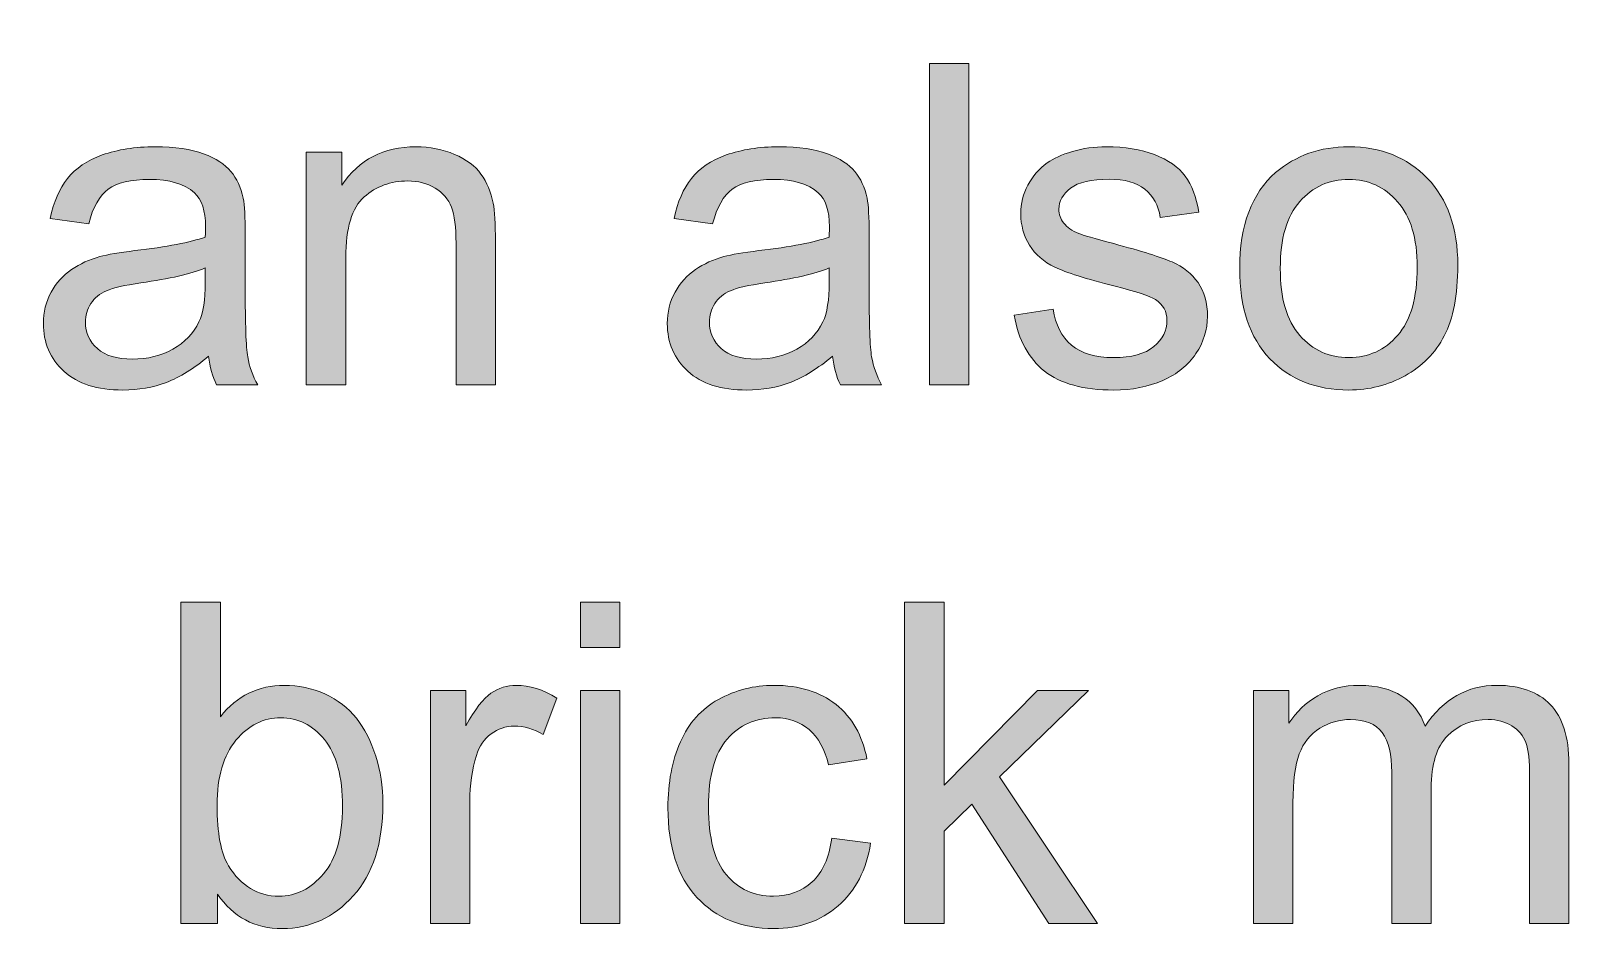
# Model space of a CAD drawing. Header units: inches. Extents: x -17.6 to 82.3, y -15.1 to 23.2.
# Drawn here: x 26.03 to 26.706, y -4.533 to -4.137 of the extents above; entities that cross this region are included whole.
import ezdxf

# ---------------------------------------------------------------- set-up
doc = ezdxf.new("R2010")
doc.units = ezdxf.units.IN
doc.header["$MEASUREMENT"] = 0
doc.layers.add('0_0', color=7, linetype='Continuous', lineweight=0)
doc.layers.add('G-ANNO-TTLB', color=7, linetype='Continuous', lineweight=0)

# ---------------------------------------------------------------- blocks, each defined once
blk = doc.blocks.new('Block_19')
at = {"layer": '0_0', "true_color": 0x000000, "transparency": 33554687}
h = blk.add_hatch(color=18, dxfattribs=at)
h.dxf.hatch_style = 2
edge = h.paths.add_edge_path()
edge.add_spline(control_points=[(26.41953, -4.28998), (26.41953, -4.28998), (26.41953, -4.1508), (26.41953, -4.1508), (26.41953, -4.1508), (26.43662, -4.1508), (26.43662, -4.1508), (26.43662, -4.1508), (26.43662, -4.28998), (26.43662, -4.28998), (26.43662, -4.28998), (26.41953, -4.28998), (26.41953, -4.28998)], knot_values=[0, 0, 0, 0, 1, 1, 1, 2, 2, 2, 3, 3, 3, 4, 4, 4, 4], degree=3, periodic=0)
h = blk.add_hatch(color=18, dxfattribs=at)
h.dxf.hatch_style = 2
edge = h.paths.add_edge_path()
edge.add_spline(control_points=[(26.10583, -4.23938), (26.09962, -4.24192), (26.09032, -4.24406), (26.07792, -4.24584), (26.0709, -4.24685), (26.06592, -4.24799), (26.06302, -4.24925), (26.0601, -4.25052), (26.05785, -4.25237), (26.05627, -4.2548), (26.05469, -4.25724), (26.0539, -4.25996), (26.0539, -4.26293), (26.0539, -4.26748), (26.05562, -4.27128), (26.05907, -4.27432), (26.06253, -4.27736), (26.06757, -4.27888), (26.07422, -4.27888), (26.0808, -4.27888), (26.08666, -4.27744), (26.09178, -4.27455), (26.09691, -4.27167), (26.10067, -4.26774), (26.10308, -4.26274), (26.10491, -4.25887), (26.10583, -4.25317), (26.10583, -4.24565), (26.10583, -4.24565), (26.10583, -4.23938), (26.10583, -4.23938)], knot_values=[0, 0, 0, 0, 1, 1, 1, 2, 2, 2, 3, 3, 3, 4, 4, 4, 5, 5, 5, 6, 6, 6, 7, 7, 7, 8, 8, 8, 9, 9, 9, 10, 10, 10, 10], degree=3, periodic=0)
edge = h.paths.add_edge_path()
edge.add_spline(control_points=[(26.10726, -4.27755), (26.10093, -4.28293), (26.09484, -4.28673), (26.08898, -4.28894), (26.08313, -4.29115), (26.07684, -4.29226), (26.07014, -4.29226), (26.05905, -4.29226), (26.05054, -4.28955), (26.0446, -4.28415), (26.03864, -4.27873), (26.03567, -4.27182), (26.03567, -4.2634), (26.03567, -4.25846), (26.0368, -4.25396), (26.03904, -4.24986), (26.04129, -4.2458), (26.04423, -4.24251), (26.04787, -4.24004), (26.05151, -4.23758), (26.05561, -4.2357), (26.06017, -4.23444), (26.06352, -4.23356), (26.06858, -4.23271), (26.07536, -4.23188), (26.08915, -4.23024), (26.09931, -4.22827), (26.10583, -4.22599), (26.10589, -4.22365), (26.10593, -4.22217), (26.10593, -4.22153), (26.10593, -4.21457), (26.10432, -4.20966), (26.10109, -4.20681), (26.09672, -4.20295), (26.09022, -4.20102), (26.08162, -4.20102), (26.07358, -4.20102), (26.06765, -4.20243), (26.06382, -4.20524), (26.05999, -4.20806), (26.05716, -4.21305), (26.05532, -4.2202), (26.05532, -4.2202), (26.03861, -4.21792), (26.03861, -4.21792), (26.04013, -4.21077), (26.04263, -4.205), (26.04612, -4.2006), (26.04959, -4.19619), (26.05462, -4.19282), (26.06121, -4.19043), (26.06779, -4.18807), (26.07541, -4.18688), (26.08409, -4.18688), (26.09269, -4.18688), (26.09969, -4.18789), (26.10508, -4.18991), (26.11045, -4.19194), (26.11441, -4.19449), (26.11694, -4.19756), (26.11947, -4.20063), (26.12124, -4.20451), (26.12226, -4.20919), (26.12283, -4.2121), (26.12311, -4.21735), (26.12311, -4.22495), (26.12311, -4.22495), (26.12311, -4.24773), (26.12311, -4.24773), (26.12311, -4.26362), (26.12348, -4.27367), (26.1242, -4.27789), (26.12493, -4.28209), (26.12637, -4.28612), (26.12853, -4.28998), (26.12853, -4.28998), (26.11068, -4.28998), (26.11068, -4.28998), (26.1089, -4.28644), (26.10776, -4.28229), (26.10726, -4.27755)], knot_values=[0, 0, 0, 0, 1, 1, 1, 2, 2, 2, 3, 3, 3, 4, 4, 4, 5, 5, 5, 6, 6, 6, 7, 7, 7, 8, 8, 8, 9, 9, 9, 10, 10, 10, 11, 11, 11, 12, 12, 12, 13, 13, 13, 14, 14, 14, 15, 15, 15, 16, 16, 16, 17, 17, 17, 18, 18, 18, 19, 19, 19, 20, 20, 20, 21, 21, 21, 22, 22, 22, 23, 23, 23, 24, 24, 24, 25, 25, 25, 26, 26, 26, 27, 27, 27, 27], degree=3, periodic=0)
h = blk.add_hatch(color=18, dxfattribs=at)
h.dxf.hatch_style = 2
edge = h.paths.add_edge_path()
edge.add_spline(control_points=[(26.1496, -4.28998), (26.1496, -4.28998), (26.1496, -4.18915), (26.1496, -4.18915), (26.1496, -4.18915), (26.16498, -4.18915), (26.16498, -4.18915), (26.16498, -4.18915), (26.16498, -4.20349), (26.16498, -4.20349), (26.17239, -4.19241), (26.18308, -4.18688), (26.19708, -4.18688), (26.20315, -4.18688), (26.20874, -4.18796), (26.21383, -4.19016), (26.21893, -4.19233), (26.22274, -4.1952), (26.22527, -4.19874), (26.2278, -4.20228), (26.22957, -4.2065), (26.23059, -4.21137), (26.23121, -4.21453), (26.23154, -4.22008), (26.23154, -4.22799), (26.23154, -4.22799), (26.23154, -4.28998), (26.23154, -4.28998), (26.23154, -4.28998), (26.21445, -4.28998), (26.21445, -4.28998), (26.21445, -4.28998), (26.21445, -4.22865), (26.21445, -4.22865), (26.21445, -4.22169), (26.21379, -4.21648), (26.21246, -4.21303), (26.21113, -4.20958), (26.20877, -4.20683), (26.20538, -4.20478), (26.202, -4.20272), (26.19803, -4.20169), (26.19347, -4.20169), (26.18618, -4.20169), (26.1799, -4.20399), (26.17461, -4.20862), (26.16934, -4.21324), (26.16669, -4.22201), (26.16669, -4.23492), (26.16669, -4.23492), (26.16669, -4.28998), (26.16669, -4.28998), (26.16669, -4.28998), (26.1496, -4.28998), (26.1496, -4.28998)], knot_values=[0, 0, 0, 0, 1, 1, 1, 2, 2, 2, 3, 3, 3, 4, 4, 4, 5, 5, 5, 6, 6, 6, 7, 7, 7, 8, 8, 8, 9, 9, 9, 10, 10, 10, 11, 11, 11, 12, 12, 12, 13, 13, 13, 14, 14, 14, 15, 15, 15, 16, 16, 16, 17, 17, 17, 18, 18, 18, 18], degree=3, periodic=0)
h = blk.add_hatch(color=18, dxfattribs=at)
h.dxf.hatch_style = 2
edge = h.paths.add_edge_path()
edge.add_spline(control_points=[(26.37614, -4.23938), (26.36993, -4.24192), (26.36062, -4.24406), (26.34823, -4.24584), (26.3412, -4.24685), (26.33622, -4.24799), (26.33332, -4.24925), (26.3304, -4.25052), (26.32815, -4.25237), (26.32658, -4.2548), (26.32499, -4.25724), (26.32421, -4.25996), (26.32421, -4.26293), (26.32421, -4.26748), (26.32593, -4.27128), (26.32937, -4.27432), (26.33283, -4.27736), (26.33788, -4.27888), (26.34452, -4.27888), (26.3511, -4.27888), (26.35696, -4.27744), (26.36209, -4.27455), (26.36721, -4.27167), (26.37097, -4.26774), (26.37339, -4.26274), (26.37522, -4.25887), (26.37614, -4.25317), (26.37614, -4.24565), (26.37614, -4.24565), (26.37614, -4.23938), (26.37614, -4.23938)], knot_values=[0, 0, 0, 0, 1, 1, 1, 2, 2, 2, 3, 3, 3, 4, 4, 4, 5, 5, 5, 6, 6, 6, 7, 7, 7, 8, 8, 8, 9, 9, 9, 10, 10, 10, 10], degree=3, periodic=0)
edge = h.paths.add_edge_path()
edge.add_spline(control_points=[(26.37756, -4.27755), (26.37123, -4.28293), (26.36514, -4.28673), (26.35928, -4.28894), (26.35343, -4.29115), (26.34714, -4.29226), (26.34044, -4.29226), (26.32936, -4.29226), (26.32084, -4.28955), (26.3149, -4.28415), (26.30895, -4.27873), (26.30598, -4.27182), (26.30598, -4.2634), (26.30598, -4.25846), (26.3071, -4.25396), (26.30934, -4.24986), (26.31159, -4.2458), (26.31453, -4.24251), (26.31817, -4.24004), (26.32182, -4.23758), (26.32591, -4.2357), (26.33047, -4.23444), (26.33382, -4.23356), (26.33888, -4.23271), (26.34566, -4.23188), (26.35946, -4.23024), (26.36962, -4.22827), (26.37614, -4.22599), (26.37619, -4.22365), (26.37623, -4.22217), (26.37623, -4.22153), (26.37623, -4.21457), (26.37462, -4.20966), (26.37139, -4.20681), (26.36702, -4.20295), (26.36053, -4.20102), (26.35193, -4.20102), (26.34389, -4.20102), (26.33796, -4.20243), (26.33412, -4.20524), (26.3303, -4.20806), (26.32746, -4.21305), (26.32563, -4.2202), (26.32563, -4.2202), (26.30892, -4.21792), (26.30892, -4.21792), (26.31044, -4.21077), (26.31293, -4.205), (26.31642, -4.2006), (26.31989, -4.19619), (26.32492, -4.19282), (26.33152, -4.19043), (26.33809, -4.18807), (26.34572, -4.18688), (26.3544, -4.18688), (26.363, -4.18688), (26.37, -4.18789), (26.37538, -4.18991), (26.38075, -4.19194), (26.38471, -4.19449), (26.38725, -4.19756), (26.38977, -4.20063), (26.39155, -4.20451), (26.39256, -4.20919), (26.39313, -4.2121), (26.39342, -4.21735), (26.39342, -4.22495), (26.39342, -4.22495), (26.39342, -4.24773), (26.39342, -4.24773), (26.39342, -4.26362), (26.39379, -4.27367), (26.3945, -4.27789), (26.39524, -4.28209), (26.39667, -4.28612), (26.39883, -4.28998), (26.39883, -4.28998), (26.38098, -4.28998), (26.38098, -4.28998), (26.3792, -4.28644), (26.37807, -4.28229), (26.37756, -4.27755)], knot_values=[0, 0, 0, 0, 1, 1, 1, 2, 2, 2, 3, 3, 3, 4, 4, 4, 5, 5, 5, 6, 6, 6, 7, 7, 7, 8, 8, 8, 9, 9, 9, 10, 10, 10, 11, 11, 11, 12, 12, 12, 13, 13, 13, 14, 14, 14, 15, 15, 15, 16, 16, 16, 17, 17, 17, 18, 18, 18, 19, 19, 19, 20, 20, 20, 21, 21, 21, 22, 22, 22, 23, 23, 23, 24, 24, 24, 25, 25, 25, 26, 26, 26, 27, 27, 27, 27], degree=3, periodic=0)
h = blk.add_hatch(color=18, dxfattribs=at)
h.dxf.hatch_style = 2
edge = h.paths.add_edge_path()
edge.add_spline(control_points=[(26.45627, -4.25989), (26.45627, -4.25989), (26.47317, -4.25723), (26.47317, -4.25723), (26.47412, -4.264), (26.47677, -4.26919), (26.48109, -4.2728), (26.48543, -4.27641), (26.4915, -4.27821), (26.49928, -4.27821), (26.50712, -4.27821), (26.51295, -4.27661), (26.51675, -4.27341), (26.52055, -4.27022), (26.52245, -4.26647), (26.52245, -4.26217), (26.52245, -4.2583), (26.52077, -4.25526), (26.51742, -4.25305), (26.51507, -4.25153), (26.50925, -4.24961), (26.49995, -4.24726), (26.48741, -4.2441), (26.47872, -4.24136), (26.47388, -4.23904), (26.46903, -4.23674), (26.46537, -4.23353), (26.46286, -4.22947), (26.46037, -4.22537), (26.45912, -4.22087), (26.45912, -4.21593), (26.45912, -4.21144), (26.46015, -4.20728), (26.4622, -4.20345), (26.46426, -4.19961), (26.46705, -4.19644), (26.47061, -4.1939), (26.47327, -4.19194), (26.47689, -4.19028), (26.48147, -4.18891), (26.48607, -4.18755), (26.49098, -4.18688), (26.49624, -4.18688), (26.50415, -4.18688), (26.51109, -4.18802), (26.51708, -4.19029), (26.52306, -4.19257), (26.52748, -4.19567), (26.53033, -4.19954), (26.53318, -4.20345), (26.53513, -4.20865), (26.53621, -4.21517), (26.53621, -4.21517), (26.5195, -4.21745), (26.5195, -4.21745), (26.51874, -4.21225), (26.51655, -4.20821), (26.5129, -4.2053), (26.50926, -4.20238), (26.50412, -4.20093), (26.49748, -4.20093), (26.48962, -4.20093), (26.48402, -4.20223), (26.48067, -4.20482), (26.47731, -4.20741), (26.47564, -4.21045), (26.47564, -4.21394), (26.47564, -4.21615), (26.47633, -4.21814), (26.47773, -4.21992), (26.47911, -4.22175), (26.4813, -4.22327), (26.48428, -4.22447), (26.48599, -4.22511), (26.49102, -4.22656), (26.49938, -4.22884), (26.51146, -4.23207), (26.5199, -4.23471), (26.52467, -4.23676), (26.52946, -4.23882), (26.5332, -4.24182), (26.53593, -4.24574), (26.53864, -4.24966), (26.54001, -4.25454), (26.54001, -4.26036), (26.54001, -4.26606), (26.53834, -4.27143), (26.53502, -4.27645), (26.5317, -4.28149), (26.52691, -4.28537), (26.52064, -4.28814), (26.51438, -4.29088), (26.50728, -4.29226), (26.49938, -4.29226), (26.48627, -4.29226), (26.47629, -4.28954), (26.46941, -4.2841), (26.46255, -4.27866), (26.45817, -4.27059), (26.45627, -4.25989)], knot_values=[0, 0, 0, 0, 1, 1, 1, 2, 2, 2, 3, 3, 3, 4, 4, 4, 5, 5, 5, 6, 6, 6, 7, 7, 7, 8, 8, 8, 9, 9, 9, 10, 10, 10, 11, 11, 11, 12, 12, 12, 13, 13, 13, 14, 14, 14, 15, 15, 15, 16, 16, 16, 17, 17, 17, 18, 18, 18, 19, 19, 19, 20, 20, 20, 21, 21, 21, 22, 22, 22, 23, 23, 23, 24, 24, 24, 25, 25, 25, 26, 26, 26, 27, 27, 27, 28, 28, 28, 29, 29, 29, 30, 30, 30, 31, 31, 31, 32, 32, 32, 33, 33, 33, 33], degree=3, periodic=0)
h = blk.add_hatch(color=18, dxfattribs=at)
h.dxf.hatch_style = 2
edge = h.paths.add_edge_path()
edge.add_spline(control_points=[(26.57153, -4.23957), (26.57153, -4.25248), (26.57434, -4.26215), (26.57998, -4.26858), (26.58561, -4.275), (26.59271, -4.27821), (26.60125, -4.27821), (26.60973, -4.27821), (26.61678, -4.27498), (26.62242, -4.26853), (26.62805, -4.26207), (26.63087, -4.25222), (26.63087, -4.239), (26.63087, -4.22654), (26.62804, -4.21708), (26.62237, -4.21067), (26.61671, -4.20424), (26.60966, -4.20102), (26.60125, -4.20102), (26.59271, -4.20102), (26.58561, -4.20422), (26.57998, -4.21061), (26.57434, -4.217), (26.57153, -4.22666), (26.57153, -4.23957)], knot_values=[0, 0, 0, 0, 1, 1, 1, 2, 2, 2, 3, 3, 3, 4, 4, 4, 5, 5, 5, 6, 6, 6, 7, 7, 7, 8, 8, 8, 8], degree=3, periodic=0)
edge = h.paths.add_edge_path()
edge.add_spline(control_points=[(26.55397, -4.23957), (26.55397, -4.22089), (26.55915, -4.20707), (26.56954, -4.19808), (26.57821, -4.19061), (26.58877, -4.18688), (26.60125, -4.18688), (26.61511, -4.18688), (26.62644, -4.19142), (26.63524, -4.20049), (26.64403, -4.20958), (26.64844, -4.22213), (26.64844, -4.23815), (26.64844, -4.25113), (26.64648, -4.26133), (26.64259, -4.26877), (26.6387, -4.2762), (26.63304, -4.28198), (26.6256, -4.28609), (26.61816, -4.2902), (26.61004, -4.29226), (26.60125, -4.29226), (26.58713, -4.29226), (26.57572, -4.28773), (26.56702, -4.27869), (26.55832, -4.26964), (26.55397, -4.25659), (26.55397, -4.23957)], knot_values=[0, 0, 0, 0, 1, 1, 1, 2, 2, 2, 3, 3, 3, 4, 4, 4, 5, 5, 5, 6, 6, 6, 7, 7, 7, 8, 8, 8, 9, 9, 9, 9], degree=3, periodic=0)
h = blk.add_hatch(color=18, dxfattribs=at)
h.dxf.hatch_style = 2
edge = h.paths.add_edge_path()
edge.add_spline(control_points=[(26.11096, -4.47214), (26.11096, -4.48423), (26.1126, -4.49296), (26.1159, -4.49835), (26.12127, -4.50715), (26.12855, -4.51154), (26.13774, -4.51154), (26.1452, -4.51154), (26.15165, -4.5083), (26.1571, -4.5018), (26.16254, -4.49532), (26.16527, -4.48565), (26.16527, -4.47281), (26.16527, -4.45964), (26.16265, -4.44992), (26.15743, -4.44366), (26.15221, -4.43739), (26.1459, -4.43426), (26.1385, -4.43426), (26.13102, -4.43426), (26.12457, -4.4375), (26.11913, -4.444), (26.11367, -4.45048), (26.11096, -4.45987), (26.11096, -4.47214)], knot_values=[0, 0, 0, 0, 1, 1, 1, 2, 2, 2, 3, 3, 3, 4, 4, 4, 5, 5, 5, 6, 6, 6, 7, 7, 7, 8, 8, 8, 8], degree=3, periodic=0)
edge = h.paths.add_edge_path()
edge.add_spline(control_points=[(26.11115, -4.52332), (26.11115, -4.52332), (26.0953, -4.52332), (26.0953, -4.52332), (26.0953, -4.52332), (26.0953, -4.38413), (26.0953, -4.38413), (26.0953, -4.38413), (26.11239, -4.38413), (26.11239, -4.38413), (26.11239, -4.38413), (26.11239, -4.43378), (26.11239, -4.43378), (26.1196, -4.42474), (26.12881, -4.42021), (26.14001, -4.42021), (26.14621, -4.42021), (26.15209, -4.42145), (26.15762, -4.42395), (26.16317, -4.42646), (26.16772, -4.42997), (26.17129, -4.4345), (26.17487, -4.43902), (26.17767, -4.44449), (26.1797, -4.45087), (26.18172, -4.45726), (26.18274, -4.4641), (26.18274, -4.47138), (26.18274, -4.48866), (26.17847, -4.50202), (26.16992, -4.51145), (26.16138, -4.52087), (26.15112, -4.52559), (26.13916, -4.52559), (26.12725, -4.52559), (26.11792, -4.52063), (26.11115, -4.51069), (26.11115, -4.51069), (26.11115, -4.52332), (26.11115, -4.52332)], knot_values=[0, 0, 0, 0, 1, 1, 1, 2, 2, 2, 3, 3, 3, 4, 4, 4, 5, 5, 5, 6, 6, 6, 7, 7, 7, 8, 8, 8, 9, 9, 9, 10, 10, 10, 11, 11, 11, 12, 12, 12, 13, 13, 13, 13], degree=3, periodic=0)
h = blk.add_hatch(color=18, dxfattribs=at)
h.dxf.hatch_style = 2
edge = h.paths.add_edge_path()
edge.add_spline(control_points=[(26.26838, -4.52332), (26.26838, -4.52332), (26.26838, -4.42249), (26.26838, -4.42249), (26.26838, -4.42249), (26.28547, -4.42249), (26.28547, -4.42249), (26.28547, -4.42249), (26.28547, -4.52332), (26.28547, -4.52332), (26.28547, -4.52332), (26.26838, -4.52332), (26.26838, -4.52332)], knot_values=[0, 0, 0, 0, 1, 1, 1, 2, 2, 2, 3, 3, 3, 4, 4, 4, 4], degree=3, periodic=0)
edge = h.paths.add_edge_path()
edge.add_spline(control_points=[(26.26838, -4.40378), (26.26838, -4.40378), (26.26838, -4.38413), (26.26838, -4.38413), (26.26838, -4.38413), (26.28547, -4.38413), (26.28547, -4.38413), (26.28547, -4.38413), (26.28547, -4.40378), (26.28547, -4.40378), (26.28547, -4.40378), (26.26838, -4.40378), (26.26838, -4.40378)], knot_values=[0, 0, 0, 0, 1, 1, 1, 2, 2, 2, 3, 3, 3, 4, 4, 4, 4], degree=3, periodic=0)
h = blk.add_hatch(color=18, dxfattribs=at)
h.dxf.hatch_style = 2
edge = h.paths.add_edge_path()
edge.add_spline(control_points=[(26.4088, -4.52332), (26.4088, -4.52332), (26.4088, -4.38413), (26.4088, -4.38413), (26.4088, -4.38413), (26.42589, -4.38413), (26.42589, -4.38413), (26.42589, -4.38413), (26.42589, -4.4635), (26.42589, -4.4635), (26.42589, -4.4635), (26.46634, -4.42249), (26.46634, -4.42249), (26.46634, -4.42249), (26.48846, -4.42249), (26.48846, -4.42249), (26.48846, -4.42249), (26.44991, -4.45989), (26.44991, -4.45989), (26.44991, -4.45989), (26.49235, -4.52332), (26.49235, -4.52332), (26.49235, -4.52332), (26.47127, -4.52332), (26.47127, -4.52332), (26.47127, -4.52332), (26.43795, -4.47176), (26.43795, -4.47176), (26.43795, -4.47176), (26.42589, -4.48334), (26.42589, -4.48334), (26.42589, -4.48334), (26.42589, -4.52332), (26.42589, -4.52332), (26.42589, -4.52332), (26.4088, -4.52332), (26.4088, -4.52332)], knot_values=[0, 0, 0, 0, 1, 1, 1, 2, 2, 2, 3, 3, 3, 4, 4, 4, 5, 5, 5, 6, 6, 6, 7, 7, 7, 8, 8, 8, 9, 9, 9, 10, 10, 10, 11, 11, 11, 12, 12, 12, 12], degree=3, periodic=0)
h = blk.add_hatch(color=18, dxfattribs=at)
h.dxf.hatch_style = 2
edge = h.paths.add_edge_path()
edge.add_spline(control_points=[(26.20334, -4.52332), (26.20334, -4.52332), (26.20334, -4.42249), (26.20334, -4.42249), (26.20334, -4.42249), (26.21872, -4.42249), (26.21872, -4.42249), (26.21872, -4.42249), (26.21872, -4.43777), (26.21872, -4.43777), (26.22264, -4.43062), (26.22626, -4.4259), (26.22959, -4.42362), (26.23291, -4.42135), (26.23657, -4.42021), (26.24056, -4.42021), (26.24631, -4.42021), (26.25217, -4.42204), (26.25812, -4.42571), (26.25812, -4.42571), (26.25224, -4.44157), (26.25224, -4.44157), (26.24806, -4.4391), (26.24388, -4.43787), (26.23971, -4.43787), (26.23596, -4.43787), (26.23261, -4.43899), (26.22964, -4.44123), (26.22666, -4.44348), (26.22454, -4.4466), (26.22328, -4.45059), (26.22138, -4.45667), (26.22043, -4.46331), (26.22043, -4.47053), (26.22043, -4.47053), (26.22043, -4.52332), (26.22043, -4.52332), (26.22043, -4.52332), (26.20334, -4.52332), (26.20334, -4.52332)], knot_values=[0, 0, 0, 0, 1, 1, 1, 2, 2, 2, 3, 3, 3, 4, 4, 4, 5, 5, 5, 6, 6, 6, 7, 7, 7, 8, 8, 8, 9, 9, 9, 10, 10, 10, 11, 11, 11, 12, 12, 12, 13, 13, 13, 13], degree=3, periodic=0)
h = blk.add_hatch(color=18, dxfattribs=at)
h.dxf.hatch_style = 2
edge = h.paths.add_edge_path()
edge.add_spline(control_points=[(26.37728, -4.48638), (26.37728, -4.48638), (26.39408, -4.48857), (26.39408, -4.48857), (26.39224, -4.50015), (26.38755, -4.50921), (26.37998, -4.51577), (26.37242, -4.52231), (26.36313, -4.52559), (26.35212, -4.52559), (26.33831, -4.52559), (26.32723, -4.52109), (26.31883, -4.51206), (26.31045, -4.50305), (26.30626, -4.49011), (26.30626, -4.47328), (26.30626, -4.46239), (26.30806, -4.45287), (26.31167, -4.4447), (26.31528, -4.43654), (26.32077, -4.43041), (26.32814, -4.42634), (26.33552, -4.42224), (26.34353, -4.42021), (26.35221, -4.42021), (26.36316, -4.42021), (26.37211, -4.42297), (26.37908, -4.42851), (26.38604, -4.43405), (26.3905, -4.44192), (26.39247, -4.45211), (26.39247, -4.45211), (26.37585, -4.45467), (26.37585, -4.45467), (26.37427, -4.4479), (26.37147, -4.4428), (26.36745, -4.43939), (26.36343, -4.43597), (26.35857, -4.43426), (26.35288, -4.43426), (26.34427, -4.43426), (26.33727, -4.43735), (26.3319, -4.44351), (26.32651, -4.44969), (26.32383, -4.45945), (26.32383, -4.47281), (26.32383, -4.48636), (26.32642, -4.49619), (26.33161, -4.50233), (26.33679, -4.50848), (26.34357, -4.51154), (26.35193, -4.51154), (26.35863, -4.51154), (26.36423, -4.50948), (26.36873, -4.50537), (26.37322, -4.50126), (26.37607, -4.49493), (26.37728, -4.48638)], knot_values=[0, 0, 0, 0, 1, 1, 1, 2, 2, 2, 3, 3, 3, 4, 4, 4, 5, 5, 5, 6, 6, 6, 7, 7, 7, 8, 8, 8, 9, 9, 9, 10, 10, 10, 11, 11, 11, 12, 12, 12, 13, 13, 13, 14, 14, 14, 15, 15, 15, 16, 16, 16, 17, 17, 17, 18, 18, 18, 19, 19, 19, 19], degree=3, periodic=0)
h = blk.add_hatch(color=18, dxfattribs=at)
h.dxf.hatch_style = 2
edge = h.paths.add_edge_path()
edge.add_spline(control_points=[(26.55995, -4.52332), (26.55995, -4.52332), (26.55995, -4.42249), (26.55995, -4.42249), (26.55995, -4.42249), (26.57524, -4.42249), (26.57524, -4.42249), (26.57524, -4.42249), (26.57524, -4.43663), (26.57524, -4.43663), (26.5784, -4.43169), (26.5826, -4.42772), (26.58786, -4.42471), (26.59311, -4.42171), (26.59909, -4.42021), (26.60581, -4.42021), (26.61327, -4.42021), (26.6194, -4.42175), (26.62417, -4.42486), (26.62896, -4.42796), (26.63232, -4.43229), (26.63429, -4.43787), (26.64227, -4.42609), (26.65264, -4.42021), (26.66543, -4.42021), (26.67543, -4.42021), (26.68312, -4.42297), (26.6885, -4.42851), (26.69387, -4.43405), (26.69657, -4.44259), (26.69657, -4.4541), (26.69657, -4.4541), (26.69657, -4.52332), (26.69657, -4.52332), (26.69657, -4.52332), (26.67958, -4.52332), (26.67958, -4.52332), (26.67958, -4.52332), (26.67958, -4.4598), (26.67958, -4.4598), (26.67958, -4.45296), (26.67902, -4.44804), (26.67791, -4.44503), (26.67681, -4.44203), (26.67479, -4.4396), (26.67189, -4.43777), (26.66897, -4.43594), (26.66555, -4.43502), (26.66163, -4.43502), (26.65454, -4.43502), (26.64865, -4.43738), (26.64398, -4.4421), (26.63928, -4.4468), (26.63695, -4.45436), (26.63695, -4.46474), (26.63695, -4.46474), (26.63695, -4.52332), (26.63695, -4.52332), (26.63695, -4.52332), (26.61986, -4.52332), (26.61986, -4.52332), (26.61986, -4.52332), (26.61986, -4.4578), (26.61986, -4.4578), (26.61986, -4.45021), (26.61846, -4.44451), (26.61568, -4.44071), (26.61289, -4.43692), (26.60833, -4.43502), (26.60201, -4.43502), (26.5972, -4.43502), (26.59275, -4.43628), (26.58866, -4.43882), (26.58458, -4.44135), (26.58162, -4.44505), (26.57979, -4.44992), (26.57795, -4.45479), (26.57704, -4.46182), (26.57704, -4.471), (26.57704, -4.471), (26.57704, -4.52332), (26.57704, -4.52332), (26.57704, -4.52332), (26.55995, -4.52332), (26.55995, -4.52332)], knot_values=[0, 0, 0, 0, 1, 1, 1, 2, 2, 2, 3, 3, 3, 4, 4, 4, 5, 5, 5, 6, 6, 6, 7, 7, 7, 8, 8, 8, 9, 9, 9, 10, 10, 10, 11, 11, 11, 12, 12, 12, 13, 13, 13, 14, 14, 14, 15, 15, 15, 16, 16, 16, 17, 17, 17, 18, 18, 18, 19, 19, 19, 20, 20, 20, 21, 21, 21, 22, 22, 22, 23, 23, 23, 24, 24, 24, 25, 25, 25, 26, 26, 26, 27, 27, 27, 28, 28, 28, 28], degree=3, periodic=0)
at = {"layer": '0_0'}
for points, knots in [([(26.41953, -4.28998), (26.41953, -4.28998), (26.41953, -4.1508), (26.41953, -4.1508), (26.41953, -4.1508), (26.43662, -4.1508), (26.43662, -4.1508), (26.43662, -4.1508), (26.43662, -4.28998), (26.43662, -4.28998), (26.43662, -4.28998), (26.41953, -4.28998), (26.41953, -4.28998)], [0, 0, 0, 0, 1, 1, 1, 2, 2, 2, 3, 3, 3, 4, 4, 4, 4]), ([(26.10726, -4.27755), (26.10093, -4.28293), (26.09484, -4.28673), (26.08898, -4.28894), (26.08313, -4.29115), (26.07684, -4.29226), (26.07014, -4.29226), (26.05905, -4.29226), (26.05054, -4.28955), (26.0446, -4.28415), (26.03864, -4.27873), (26.03567, -4.27182), (26.03567, -4.2634), (26.03567, -4.25846), (26.0368, -4.25396), (26.03904, -4.24986), (26.04129, -4.2458), (26.04423, -4.24251), (26.04787, -4.24004), (26.05151, -4.23758), (26.05561, -4.2357), (26.06017, -4.23444), (26.06352, -4.23356), (26.06858, -4.23271), (26.07536, -4.23188), (26.08915, -4.23024), (26.09931, -4.22827), (26.10583, -4.22599), (26.10589, -4.22365), (26.10593, -4.22217), (26.10593, -4.22153), (26.10593, -4.21457), (26.10432, -4.20966), (26.10109, -4.20681), (26.09672, -4.20295), (26.09022, -4.20102), (26.08162, -4.20102), (26.07358, -4.20102), (26.06765, -4.20243), (26.06382, -4.20524), (26.05999, -4.20806), (26.05716, -4.21305), (26.05532, -4.2202), (26.05532, -4.2202), (26.03861, -4.21792), (26.03861, -4.21792), (26.04013, -4.21077), (26.04263, -4.205), (26.04612, -4.2006), (26.04959, -4.19619), (26.05462, -4.19282), (26.06121, -4.19043), (26.06779, -4.18807), (26.07541, -4.18688), (26.08409, -4.18688), (26.09269, -4.18688), (26.09969, -4.18789), (26.10508, -4.18991), (26.11045, -4.19194), (26.11441, -4.19449), (26.11694, -4.19756), (26.11947, -4.20063), (26.12124, -4.20451), (26.12226, -4.20919), (26.12283, -4.2121), (26.12311, -4.21735), (26.12311, -4.22495), (26.12311, -4.22495), (26.12311, -4.24773), (26.12311, -4.24773), (26.12311, -4.26362), (26.12348, -4.27367), (26.1242, -4.27789), (26.12493, -4.28209), (26.12637, -4.28612), (26.12853, -4.28998), (26.12853, -4.28998), (26.11068, -4.28998), (26.11068, -4.28998), (26.1089, -4.28644), (26.10776, -4.28229), (26.10726, -4.27755)], [0, 0, 0, 0, 1, 1, 1, 2, 2, 2, 3, 3, 3, 4, 4, 4, 5, 5, 5, 6, 6, 6, 7, 7, 7, 8, 8, 8, 9, 9, 9, 10, 10, 10, 11, 11, 11, 12, 12, 12, 13, 13, 13, 14, 14, 14, 15, 15, 15, 16, 16, 16, 17, 17, 17, 18, 18, 18, 19, 19, 19, 20, 20, 20, 21, 21, 21, 22, 22, 22, 23, 23, 23, 24, 24, 24, 25, 25, 25, 26, 26, 26, 27, 27, 27, 27]), ([(26.1496, -4.28998), (26.1496, -4.28998), (26.1496, -4.18915), (26.1496, -4.18915), (26.1496, -4.18915), (26.16498, -4.18915), (26.16498, -4.18915), (26.16498, -4.18915), (26.16498, -4.20349), (26.16498, -4.20349), (26.17239, -4.19241), (26.18308, -4.18688), (26.19708, -4.18688), (26.20315, -4.18688), (26.20874, -4.18796), (26.21383, -4.19016), (26.21893, -4.19233), (26.22274, -4.1952), (26.22527, -4.19874), (26.2278, -4.20228), (26.22957, -4.2065), (26.23059, -4.21137), (26.23121, -4.21453), (26.23154, -4.22008), (26.23154, -4.22799), (26.23154, -4.22799), (26.23154, -4.28998), (26.23154, -4.28998), (26.23154, -4.28998), (26.21445, -4.28998), (26.21445, -4.28998), (26.21445, -4.28998), (26.21445, -4.22865), (26.21445, -4.22865), (26.21445, -4.22169), (26.21379, -4.21648), (26.21246, -4.21303), (26.21113, -4.20958), (26.20877, -4.20683), (26.20538, -4.20478), (26.202, -4.20272), (26.19803, -4.20169), (26.19347, -4.20169), (26.18618, -4.20169), (26.1799, -4.20399), (26.17461, -4.20862), (26.16934, -4.21324), (26.16669, -4.22201), (26.16669, -4.23492), (26.16669, -4.23492), (26.16669, -4.28998), (26.16669, -4.28998), (26.16669, -4.28998), (26.1496, -4.28998), (26.1496, -4.28998)], [0, 0, 0, 0, 1, 1, 1, 2, 2, 2, 3, 3, 3, 4, 4, 4, 5, 5, 5, 6, 6, 6, 7, 7, 7, 8, 8, 8, 9, 9, 9, 10, 10, 10, 11, 11, 11, 12, 12, 12, 13, 13, 13, 14, 14, 14, 15, 15, 15, 16, 16, 16, 17, 17, 17, 18, 18, 18, 18]), ([(26.37756, -4.27755), (26.37123, -4.28293), (26.36514, -4.28673), (26.35928, -4.28894), (26.35343, -4.29115), (26.34714, -4.29226), (26.34044, -4.29226), (26.32936, -4.29226), (26.32084, -4.28955), (26.3149, -4.28415), (26.30895, -4.27873), (26.30598, -4.27182), (26.30598, -4.2634), (26.30598, -4.25846), (26.3071, -4.25396), (26.30934, -4.24986), (26.31159, -4.2458), (26.31453, -4.24251), (26.31817, -4.24004), (26.32182, -4.23758), (26.32591, -4.2357), (26.33047, -4.23444), (26.33382, -4.23356), (26.33888, -4.23271), (26.34566, -4.23188), (26.35946, -4.23024), (26.36962, -4.22827), (26.37614, -4.22599), (26.37619, -4.22365), (26.37623, -4.22217), (26.37623, -4.22153), (26.37623, -4.21457), (26.37462, -4.20966), (26.37139, -4.20681), (26.36702, -4.20295), (26.36053, -4.20102), (26.35193, -4.20102), (26.34389, -4.20102), (26.33796, -4.20243), (26.33412, -4.20524), (26.3303, -4.20806), (26.32746, -4.21305), (26.32563, -4.2202), (26.32563, -4.2202), (26.30892, -4.21792), (26.30892, -4.21792), (26.31044, -4.21077), (26.31293, -4.205), (26.31642, -4.2006), (26.31989, -4.19619), (26.32492, -4.19282), (26.33152, -4.19043), (26.33809, -4.18807), (26.34572, -4.18688), (26.3544, -4.18688), (26.363, -4.18688), (26.37, -4.18789), (26.37538, -4.18991), (26.38075, -4.19194), (26.38471, -4.19449), (26.38725, -4.19756), (26.38977, -4.20063), (26.39155, -4.20451), (26.39256, -4.20919), (26.39313, -4.2121), (26.39342, -4.21735), (26.39342, -4.22495), (26.39342, -4.22495), (26.39342, -4.24773), (26.39342, -4.24773), (26.39342, -4.26362), (26.39379, -4.27367), (26.3945, -4.27789), (26.39524, -4.28209), (26.39667, -4.28612), (26.39883, -4.28998), (26.39883, -4.28998), (26.38098, -4.28998), (26.38098, -4.28998), (26.3792, -4.28644), (26.37807, -4.28229), (26.37756, -4.27755)], [0, 0, 0, 0, 1, 1, 1, 2, 2, 2, 3, 3, 3, 4, 4, 4, 5, 5, 5, 6, 6, 6, 7, 7, 7, 8, 8, 8, 9, 9, 9, 10, 10, 10, 11, 11, 11, 12, 12, 12, 13, 13, 13, 14, 14, 14, 15, 15, 15, 16, 16, 16, 17, 17, 17, 18, 18, 18, 19, 19, 19, 20, 20, 20, 21, 21, 21, 22, 22, 22, 23, 23, 23, 24, 24, 24, 25, 25, 25, 26, 26, 26, 27, 27, 27, 27]), ([(26.45627, -4.25989), (26.45627, -4.25989), (26.47317, -4.25723), (26.47317, -4.25723), (26.47412, -4.264), (26.47677, -4.26919), (26.48109, -4.2728), (26.48543, -4.27641), (26.4915, -4.27821), (26.49928, -4.27821), (26.50712, -4.27821), (26.51295, -4.27661), (26.51675, -4.27341), (26.52055, -4.27022), (26.52245, -4.26647), (26.52245, -4.26217), (26.52245, -4.2583), (26.52077, -4.25526), (26.51742, -4.25305), (26.51507, -4.25153), (26.50925, -4.24961), (26.49995, -4.24726), (26.48741, -4.2441), (26.47872, -4.24136), (26.47388, -4.23904), (26.46903, -4.23674), (26.46537, -4.23353), (26.46286, -4.22947), (26.46037, -4.22537), (26.45912, -4.22087), (26.45912, -4.21593), (26.45912, -4.21144), (26.46015, -4.20728), (26.4622, -4.20345), (26.46426, -4.19961), (26.46705, -4.19644), (26.47061, -4.1939), (26.47327, -4.19194), (26.47689, -4.19028), (26.48147, -4.18891), (26.48607, -4.18755), (26.49098, -4.18688), (26.49624, -4.18688), (26.50415, -4.18688), (26.51109, -4.18802), (26.51708, -4.19029), (26.52306, -4.19257), (26.52748, -4.19567), (26.53033, -4.19954), (26.53318, -4.20345), (26.53513, -4.20865), (26.53621, -4.21517), (26.53621, -4.21517), (26.5195, -4.21745), (26.5195, -4.21745), (26.51874, -4.21225), (26.51655, -4.20821), (26.5129, -4.2053), (26.50926, -4.20238), (26.50412, -4.20093), (26.49748, -4.20093), (26.48962, -4.20093), (26.48402, -4.20223), (26.48067, -4.20482), (26.47731, -4.20741), (26.47564, -4.21045), (26.47564, -4.21394), (26.47564, -4.21615), (26.47633, -4.21814), (26.47773, -4.21992), (26.47911, -4.22175), (26.4813, -4.22327), (26.48428, -4.22447), (26.48599, -4.22511), (26.49102, -4.22656), (26.49938, -4.22884), (26.51146, -4.23207), (26.5199, -4.23471), (26.52467, -4.23676), (26.52946, -4.23882), (26.5332, -4.24182), (26.53593, -4.24574), (26.53864, -4.24966), (26.54001, -4.25454), (26.54001, -4.26036), (26.54001, -4.26606), (26.53834, -4.27143), (26.53502, -4.27645), (26.5317, -4.28149), (26.52691, -4.28537), (26.52064, -4.28814), (26.51438, -4.29088), (26.50728, -4.29226), (26.49938, -4.29226), (26.48627, -4.29226), (26.47629, -4.28954), (26.46941, -4.2841), (26.46255, -4.27866), (26.45817, -4.27059), (26.45627, -4.25989)], [0, 0, 0, 0, 1, 1, 1, 2, 2, 2, 3, 3, 3, 4, 4, 4, 5, 5, 5, 6, 6, 6, 7, 7, 7, 8, 8, 8, 9, 9, 9, 10, 10, 10, 11, 11, 11, 12, 12, 12, 13, 13, 13, 14, 14, 14, 15, 15, 15, 16, 16, 16, 17, 17, 17, 18, 18, 18, 19, 19, 19, 20, 20, 20, 21, 21, 21, 22, 22, 22, 23, 23, 23, 24, 24, 24, 25, 25, 25, 26, 26, 26, 27, 27, 27, 28, 28, 28, 29, 29, 29, 30, 30, 30, 31, 31, 31, 32, 32, 32, 33, 33, 33, 33]), ([(26.55397, -4.23957), (26.55397, -4.22089), (26.55915, -4.20707), (26.56954, -4.19808), (26.57821, -4.19061), (26.58877, -4.18688), (26.60125, -4.18688), (26.61511, -4.18688), (26.62644, -4.19142), (26.63524, -4.20049), (26.64403, -4.20958), (26.64844, -4.22213), (26.64844, -4.23815), (26.64844, -4.25113), (26.64648, -4.26133), (26.64259, -4.26877), (26.6387, -4.2762), (26.63304, -4.28198), (26.6256, -4.28609), (26.61816, -4.2902), (26.61004, -4.29226), (26.60125, -4.29226), (26.58713, -4.29226), (26.57572, -4.28773), (26.56702, -4.27869), (26.55832, -4.26964), (26.55397, -4.25659), (26.55397, -4.23957)], [0, 0, 0, 0, 1, 1, 1, 2, 2, 2, 3, 3, 3, 4, 4, 4, 5, 5, 5, 6, 6, 6, 7, 7, 7, 8, 8, 8, 9, 9, 9, 9]), ([(26.57153, -4.23957), (26.57153, -4.25248), (26.57434, -4.26215), (26.57998, -4.26858), (26.58561, -4.275), (26.59271, -4.27821), (26.60125, -4.27821), (26.60973, -4.27821), (26.61678, -4.27498), (26.62242, -4.26853), (26.62805, -4.26207), (26.63087, -4.25222), (26.63087, -4.239), (26.63087, -4.22654), (26.62804, -4.21708), (26.62237, -4.21067), (26.61671, -4.20424), (26.60966, -4.20102), (26.60125, -4.20102), (26.59271, -4.20102), (26.58561, -4.20422), (26.57998, -4.21061), (26.57434, -4.217), (26.57153, -4.22666), (26.57153, -4.23957)], [0, 0, 0, 0, 1, 1, 1, 2, 2, 2, 3, 3, 3, 4, 4, 4, 5, 5, 5, 6, 6, 6, 7, 7, 7, 8, 8, 8, 8]), ([(26.10583, -4.23938), (26.09962, -4.24192), (26.09032, -4.24406), (26.07792, -4.24584), (26.0709, -4.24685), (26.06592, -4.24799), (26.06302, -4.24925), (26.0601, -4.25052), (26.05785, -4.25237), (26.05627, -4.2548), (26.05469, -4.25724), (26.0539, -4.25996), (26.0539, -4.26293), (26.0539, -4.26748), (26.05562, -4.27128), (26.05907, -4.27432), (26.06253, -4.27736), (26.06757, -4.27888), (26.07422, -4.27888), (26.0808, -4.27888), (26.08666, -4.27744), (26.09178, -4.27455), (26.09691, -4.27167), (26.10067, -4.26774), (26.10308, -4.26274), (26.10491, -4.25887), (26.10583, -4.25317), (26.10583, -4.24565), (26.10583, -4.24565), (26.10583, -4.23938), (26.10583, -4.23938)], [0, 0, 0, 0, 1, 1, 1, 2, 2, 2, 3, 3, 3, 4, 4, 4, 5, 5, 5, 6, 6, 6, 7, 7, 7, 8, 8, 8, 9, 9, 9, 10, 10, 10, 10]), ([(26.37614, -4.23938), (26.36993, -4.24192), (26.36062, -4.24406), (26.34823, -4.24584), (26.3412, -4.24685), (26.33622, -4.24799), (26.33332, -4.24925), (26.3304, -4.25052), (26.32815, -4.25237), (26.32658, -4.2548), (26.32499, -4.25724), (26.32421, -4.25996), (26.32421, -4.26293), (26.32421, -4.26748), (26.32593, -4.27128), (26.32937, -4.27432), (26.33283, -4.27736), (26.33788, -4.27888), (26.34452, -4.27888), (26.3511, -4.27888), (26.35696, -4.27744), (26.36209, -4.27455), (26.36721, -4.27167), (26.37097, -4.26774), (26.37339, -4.26274), (26.37522, -4.25887), (26.37614, -4.25317), (26.37614, -4.24565), (26.37614, -4.24565), (26.37614, -4.23938), (26.37614, -4.23938)], [0, 0, 0, 0, 1, 1, 1, 2, 2, 2, 3, 3, 3, 4, 4, 4, 5, 5, 5, 6, 6, 6, 7, 7, 7, 8, 8, 8, 9, 9, 9, 10, 10, 10, 10]), ([(26.11115, -4.52332), (26.11115, -4.52332), (26.0953, -4.52332), (26.0953, -4.52332), (26.0953, -4.52332), (26.0953, -4.38413), (26.0953, -4.38413), (26.0953, -4.38413), (26.11239, -4.38413), (26.11239, -4.38413), (26.11239, -4.38413), (26.11239, -4.43378), (26.11239, -4.43378), (26.1196, -4.42474), (26.12881, -4.42021), (26.14001, -4.42021), (26.14621, -4.42021), (26.15209, -4.42145), (26.15762, -4.42395), (26.16317, -4.42646), (26.16772, -4.42997), (26.17129, -4.4345), (26.17487, -4.43902), (26.17767, -4.44449), (26.1797, -4.45087), (26.18172, -4.45726), (26.18274, -4.4641), (26.18274, -4.47138), (26.18274, -4.48866), (26.17847, -4.50202), (26.16992, -4.51145), (26.16138, -4.52087), (26.15112, -4.52559), (26.13916, -4.52559), (26.12725, -4.52559), (26.11792, -4.52063), (26.11115, -4.51069), (26.11115, -4.51069), (26.11115, -4.52332), (26.11115, -4.52332)], [0, 0, 0, 0, 1, 1, 1, 2, 2, 2, 3, 3, 3, 4, 4, 4, 5, 5, 5, 6, 6, 6, 7, 7, 7, 8, 8, 8, 9, 9, 9, 10, 10, 10, 11, 11, 11, 12, 12, 12, 13, 13, 13, 13]), ([(26.26838, -4.40378), (26.26838, -4.40378), (26.26838, -4.38413), (26.26838, -4.38413), (26.26838, -4.38413), (26.28547, -4.38413), (26.28547, -4.38413), (26.28547, -4.38413), (26.28547, -4.40378), (26.28547, -4.40378), (26.28547, -4.40378), (26.26838, -4.40378), (26.26838, -4.40378)], [0, 0, 0, 0, 1, 1, 1, 2, 2, 2, 3, 3, 3, 4, 4, 4, 4]), ([(26.4088, -4.52332), (26.4088, -4.52332), (26.4088, -4.38413), (26.4088, -4.38413), (26.4088, -4.38413), (26.42589, -4.38413), (26.42589, -4.38413), (26.42589, -4.38413), (26.42589, -4.4635), (26.42589, -4.4635), (26.42589, -4.4635), (26.46634, -4.42249), (26.46634, -4.42249), (26.46634, -4.42249), (26.48846, -4.42249), (26.48846, -4.42249), (26.48846, -4.42249), (26.44991, -4.45989), (26.44991, -4.45989), (26.44991, -4.45989), (26.49235, -4.52332), (26.49235, -4.52332), (26.49235, -4.52332), (26.47127, -4.52332), (26.47127, -4.52332), (26.47127, -4.52332), (26.43795, -4.47176), (26.43795, -4.47176), (26.43795, -4.47176), (26.42589, -4.48334), (26.42589, -4.48334), (26.42589, -4.48334), (26.42589, -4.52332), (26.42589, -4.52332), (26.42589, -4.52332), (26.4088, -4.52332), (26.4088, -4.52332)], [0, 0, 0, 0, 1, 1, 1, 2, 2, 2, 3, 3, 3, 4, 4, 4, 5, 5, 5, 6, 6, 6, 7, 7, 7, 8, 8, 8, 9, 9, 9, 10, 10, 10, 11, 11, 11, 12, 12, 12, 12]), ([(26.20334, -4.52332), (26.20334, -4.52332), (26.20334, -4.42249), (26.20334, -4.42249), (26.20334, -4.42249), (26.21872, -4.42249), (26.21872, -4.42249), (26.21872, -4.42249), (26.21872, -4.43777), (26.21872, -4.43777), (26.22264, -4.43062), (26.22626, -4.4259), (26.22959, -4.42362), (26.23291, -4.42135), (26.23657, -4.42021), (26.24056, -4.42021), (26.24631, -4.42021), (26.25217, -4.42204), (26.25812, -4.42571), (26.25812, -4.42571), (26.25224, -4.44157), (26.25224, -4.44157), (26.24806, -4.4391), (26.24388, -4.43787), (26.23971, -4.43787), (26.23596, -4.43787), (26.23261, -4.43899), (26.22964, -4.44123), (26.22666, -4.44348), (26.22454, -4.4466), (26.22328, -4.45059), (26.22138, -4.45667), (26.22043, -4.46331), (26.22043, -4.47053), (26.22043, -4.47053), (26.22043, -4.52332), (26.22043, -4.52332), (26.22043, -4.52332), (26.20334, -4.52332), (26.20334, -4.52332)], [0, 0, 0, 0, 1, 1, 1, 2, 2, 2, 3, 3, 3, 4, 4, 4, 5, 5, 5, 6, 6, 6, 7, 7, 7, 8, 8, 8, 9, 9, 9, 10, 10, 10, 11, 11, 11, 12, 12, 12, 13, 13, 13, 13]), ([(26.26838, -4.52332), (26.26838, -4.52332), (26.26838, -4.42249), (26.26838, -4.42249), (26.26838, -4.42249), (26.28547, -4.42249), (26.28547, -4.42249), (26.28547, -4.42249), (26.28547, -4.52332), (26.28547, -4.52332), (26.28547, -4.52332), (26.26838, -4.52332), (26.26838, -4.52332)], [0, 0, 0, 0, 1, 1, 1, 2, 2, 2, 3, 3, 3, 4, 4, 4, 4]), ([(26.37728, -4.48638), (26.37728, -4.48638), (26.39408, -4.48857), (26.39408, -4.48857), (26.39224, -4.50015), (26.38755, -4.50921), (26.37998, -4.51577), (26.37242, -4.52231), (26.36313, -4.52559), (26.35212, -4.52559), (26.33831, -4.52559), (26.32723, -4.52109), (26.31883, -4.51206), (26.31045, -4.50305), (26.30626, -4.49011), (26.30626, -4.47328), (26.30626, -4.46239), (26.30806, -4.45287), (26.31167, -4.4447), (26.31528, -4.43654), (26.32077, -4.43041), (26.32814, -4.42634), (26.33552, -4.42224), (26.34353, -4.42021), (26.35221, -4.42021), (26.36316, -4.42021), (26.37211, -4.42297), (26.37908, -4.42851), (26.38604, -4.43405), (26.3905, -4.44192), (26.39247, -4.45211), (26.39247, -4.45211), (26.37585, -4.45467), (26.37585, -4.45467), (26.37427, -4.4479), (26.37147, -4.4428), (26.36745, -4.43939), (26.36343, -4.43597), (26.35857, -4.43426), (26.35288, -4.43426), (26.34427, -4.43426), (26.33727, -4.43735), (26.3319, -4.44351), (26.32651, -4.44969), (26.32383, -4.45945), (26.32383, -4.47281), (26.32383, -4.48636), (26.32642, -4.49619), (26.33161, -4.50233), (26.33679, -4.50848), (26.34357, -4.51154), (26.35193, -4.51154), (26.35863, -4.51154), (26.36423, -4.50948), (26.36873, -4.50537), (26.37322, -4.50126), (26.37607, -4.49493), (26.37728, -4.48638)], [0, 0, 0, 0, 1, 1, 1, 2, 2, 2, 3, 3, 3, 4, 4, 4, 5, 5, 5, 6, 6, 6, 7, 7, 7, 8, 8, 8, 9, 9, 9, 10, 10, 10, 11, 11, 11, 12, 12, 12, 13, 13, 13, 14, 14, 14, 15, 15, 15, 16, 16, 16, 17, 17, 17, 18, 18, 18, 19, 19, 19, 19]), ([(26.55995, -4.52332), (26.55995, -4.52332), (26.55995, -4.42249), (26.55995, -4.42249), (26.55995, -4.42249), (26.57524, -4.42249), (26.57524, -4.42249), (26.57524, -4.42249), (26.57524, -4.43663), (26.57524, -4.43663), (26.5784, -4.43169), (26.5826, -4.42772), (26.58786, -4.42471), (26.59311, -4.42171), (26.59909, -4.42021), (26.60581, -4.42021), (26.61327, -4.42021), (26.6194, -4.42175), (26.62417, -4.42486), (26.62896, -4.42796), (26.63232, -4.43229), (26.63429, -4.43787), (26.64227, -4.42609), (26.65264, -4.42021), (26.66543, -4.42021), (26.67543, -4.42021), (26.68312, -4.42297), (26.6885, -4.42851), (26.69387, -4.43405), (26.69657, -4.44259), (26.69657, -4.4541), (26.69657, -4.4541), (26.69657, -4.52332), (26.69657, -4.52332), (26.69657, -4.52332), (26.67958, -4.52332), (26.67958, -4.52332), (26.67958, -4.52332), (26.67958, -4.4598), (26.67958, -4.4598), (26.67958, -4.45296), (26.67902, -4.44804), (26.67791, -4.44503), (26.67681, -4.44203), (26.67479, -4.4396), (26.67189, -4.43777), (26.66897, -4.43594), (26.66555, -4.43502), (26.66163, -4.43502), (26.65454, -4.43502), (26.64865, -4.43738), (26.64398, -4.4421), (26.63928, -4.4468), (26.63695, -4.45436), (26.63695, -4.46474), (26.63695, -4.46474), (26.63695, -4.52332), (26.63695, -4.52332), (26.63695, -4.52332), (26.61986, -4.52332), (26.61986, -4.52332), (26.61986, -4.52332), (26.61986, -4.4578), (26.61986, -4.4578), (26.61986, -4.45021), (26.61846, -4.44451), (26.61568, -4.44071), (26.61289, -4.43692), (26.60833, -4.43502), (26.60201, -4.43502), (26.5972, -4.43502), (26.59275, -4.43628), (26.58866, -4.43882), (26.58458, -4.44135), (26.58162, -4.44505), (26.57979, -4.44992), (26.57795, -4.45479), (26.57704, -4.46182), (26.57704, -4.471), (26.57704, -4.471), (26.57704, -4.52332), (26.57704, -4.52332), (26.57704, -4.52332), (26.55995, -4.52332), (26.55995, -4.52332)], [0, 0, 0, 0, 1, 1, 1, 2, 2, 2, 3, 3, 3, 4, 4, 4, 5, 5, 5, 6, 6, 6, 7, 7, 7, 8, 8, 8, 9, 9, 9, 10, 10, 10, 11, 11, 11, 12, 12, 12, 13, 13, 13, 14, 14, 14, 15, 15, 15, 16, 16, 16, 17, 17, 17, 18, 18, 18, 19, 19, 19, 20, 20, 20, 21, 21, 21, 22, 22, 22, 23, 23, 23, 24, 24, 24, 25, 25, 25, 26, 26, 26, 27, 27, 27, 28, 28, 28, 28]), ([(26.11096, -4.47214), (26.11096, -4.48423), (26.1126, -4.49296), (26.1159, -4.49835), (26.12127, -4.50715), (26.12855, -4.51154), (26.13774, -4.51154), (26.1452, -4.51154), (26.15165, -4.5083), (26.1571, -4.5018), (26.16254, -4.49532), (26.16527, -4.48565), (26.16527, -4.47281), (26.16527, -4.45964), (26.16265, -4.44992), (26.15743, -4.44366), (26.15221, -4.43739), (26.1459, -4.43426), (26.1385, -4.43426), (26.13102, -4.43426), (26.12457, -4.4375), (26.11913, -4.444), (26.11367, -4.45048), (26.11096, -4.45987), (26.11096, -4.47214)], [0, 0, 0, 0, 1, 1, 1, 2, 2, 2, 3, 3, 3, 4, 4, 4, 5, 5, 5, 6, 6, 6, 7, 7, 7, 8, 8, 8, 8])]:
    blk.add_open_spline(points, degree=3, knots=knots, dxfattribs=at)
blk = doc.blocks.new('Block_18')
at = {"layer": '0_0'}
blk.add_blockref('Block_19', (0, 0), dxfattribs=at)

msp = doc.modelspace()

# ---------------------------------------------------------------- hatches: boundary and pattern name
at = {"layer": 'G-ANNO-TTLB', "true_color": 0xff00ff, "transparency": 33554687}
h = msp.add_hatch(color=6, dxfattribs=at)
edge = h.paths.add_edge_path()
edge.add_spline(control_points=[(29.0625, 23.0625), (29.0625, 23.0625), (29.0625, -11.0625), (29.0625, -11.0625), (29.0625, -11.0625), (24.8755, -11.0625), (24.8755, -11.0625), (24.8755, -11.0625), (24.8755, 23.0625), (24.8755, 23.0625), (24.8755, 23.0625), (29.0625, 23.0625), (29.0625, 23.0625)], knot_values=[0, 0, 0, 0, 1, 1, 1, 2, 2, 2, 3, 3, 3, 4, 4, 4, 4], degree=3, periodic=0)
edge = h.paths.add_edge_path()
edge.add_spline(control_points=[(28.9375, 22.9375), (28.9375, 22.9375), (25.0005, 22.9375), (25.0005, 22.9375), (25.0005, 22.9375), (25.0005, -10.9375), (25.0005, -10.9375), (25.0005, -10.9375), (28.9375, -10.9375), (28.9375, -10.9375), (28.9375, -10.9375), (28.9375, 22.9375), (28.9375, 22.9375)], knot_values=[0, 0, 0, 0, 1, 1, 1, 2, 2, 2, 3, 3, 3, 4, 4, 4, 4], degree=3, periodic=0)
edge.add_line((28.9375, 22.9375), (28.9375, 22.9375))

# ---------------------------------------------------------------- linework, layer by layer
at = {"layer": 'G-ANNO-TTLB'}
for points in [[(29.0625, 23.0625), (29.0625, 23.0625), (29.0625, -11.0625), (29.0625, -11.0625), (29.0625, -11.0625), (24.8755, -11.0625), (24.8755, -11.0625), (24.8755, -11.0625), (24.8755, 23.0625), (24.8755, 23.0625), (24.8755, 23.0625), (29.0625, 23.0625), (29.0625, 23.0625)], [(28.9375, 22.9375), (28.9375, 22.9375), (25.0005, 22.9375), (25.0005, 22.9375), (25.0005, 22.9375), (25.0005, -10.9375), (25.0005, -10.9375), (25.0005, -10.9375), (28.9375, -10.9375), (28.9375, -10.9375), (28.9375, -10.9375), (28.9375, 22.9375), (28.9375, 22.9375)]]:
    msp.add_open_spline(points, degree=3, knots=[0, 0, 0, 0, 1, 1, 1, 2, 2, 2, 3, 3, 3, 4, 4, 4, 4], dxfattribs=at)

# ---------------------------------------------------------------- block references
at = {"layer": '0_0'}
msp.add_blockref('Block_18', (0, 0), dxfattribs=at)

doc.saveas('drawing.dxf')
